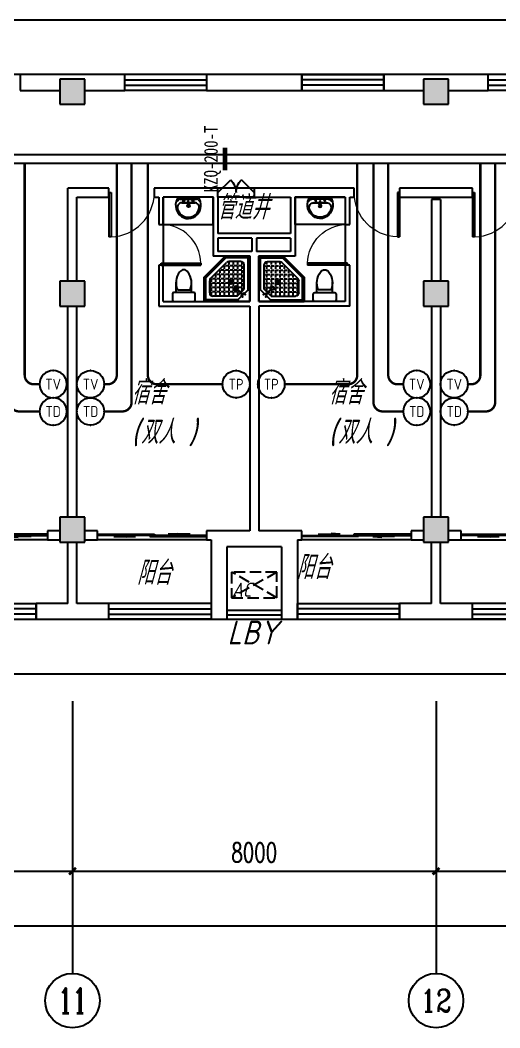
# Model space of a CAD drawing. Extents: x 0 to 2972856, y -1269770 to 0.
# Drawn here: x 2741506 to 2752059, y -960566 to -938366 of the extents above; entities that cross this region are included whole.
import ezdxf
from ezdxf.enums import TextEntityAlignment as Align

# ---------------------------------------------------------------- set-up
doc = ezdxf.new("R2010")
doc.units = 0
doc.header["$LTSCALE"] = 1000
doc.header["$PDSIZE"] = 50
doc.linetypes.add('DASH', pattern=[0.35, 0.25, -0.1])
for name, color, linetype in [('1-建筑底图', 8, 'Continuous'), ('AXIS_TEXT', 7, 'Continuous'), ('CABLETRAY_PDS', 4, 'Continuous'), ('EQUIP-通讯', 3, 'Continuous'), ('PUB_TEXT', 7, 'Continuous'), ('WIRE-综合布线', 4, 'Continuous'), ('抗震支吊架', 2, 'Continuous'), ('洁具', 251, 'Continuous'), ('空调外机', 251, 'Continuous')]:
    doc.layers.add(name, color=color, linetype=linetype)
doc.styles.add('_TCH_AXIS', font='COMPLEX', dxfattribs={"bigfont": 'GBCBIG'})
doc.styles.add('_TEL_ATTDEF', font='GBENOR', dxfattribs={"width": 0.8, "height": 3, "bigfont": 'GBCBIG'})
doc.styles.add('_TEL_DIM', font='SIMPLEX', dxfattribs={"width": 0.8, "height": 3.5, "bigfont": 'HZTXT'})
doc.styles.add('A_DIM_T3', font='SIMPLEX', dxfattribs={"width": 0.7, "bigfont": 'HZ'})
doc.styles.add('COMPLEX', font='COMPLEX')
doc.styles.add('kzcad', font='', dxfattribs={"width": 0.8})
doc.styles.get("Standard").update_dxf_attribs({"font": 'gbeitc.shx', "bigfont": 'gbcbig.shx'})
doc.styles.get('kzcad').set_extended_font_data('SimSun')
doc.linetypes.add('JIEDI', pattern='A,1.25,-0.25,0.25,-0.25,0.625,["/",Standard,S=0.6,R=0,X=0,Y=-0.3],0.625,-0.25,0.25,-0.25', length=4)
doc.dimstyles.new('_TCH_ARCH&&150', dxfattribs={"dimtxt": 420, "dimasz": 150, "dimexe": 375, "dimexo": 450, "dimgap": 202.5, "dimtad": 1, "dimdec": 0, "dimzin": 0, "dimdsep": 46, "dimtxsty": 'A_DIM_T3', "dimblk": 'ARCHTICK', "dimcen": 0.09, "dimclrt": 7, "dimazin": 2, "dimtfac": 1, "dimtdec": 0, "dimtix": 1, "dimtmove": 2, "dimatfit": 3, "dimfxl": 150, "dimtolj": 1, "dimtzin": 0, "dimarcsym": 0})

# ---------------------------------------------------------------- blocks, each defined once
blk = doc.blocks.new('$equip$00003204')
at = {"const_width": 0.05}
blk.add_lwpolyline([(0, 0.5, -1), (0, -0.5, -1), (0, 0.5, 0.021884)], format="xyb", dxfattribs=at)
blk.add_circle((0, 0), 0.5)
for p in [(0, 0.5), (-0.5, 0), (0.5, 0), (0, -0.5)]:
    blk.add_point(p)
at = {"color": 7, "style": '_TEL_ATTDEF'}
blk.add_attdef('$TEXT$', text='', height=0.4, dxfattribs=at).set_placement((0, 0), align=Align.MIDDLE_CENTER)
at = {"color": 7, "style": '_TEL_DIM', "flags": 1}
for tag in ['A', 'REMARK']:
    blk.add_attdef(tag, text='', height=0.00002, dxfattribs=at).set_placement((0, 0), align=Align.MIDDLE_CENTER)
blk = doc.blocks.new('$equip$00003209')
at = {"const_width": 0.05}
blk.add_lwpolyline([(0, 0.5, -1), (0, -0.5, -1), (0, 0.5, 0.021884)], format="xyb", dxfattribs=at)
blk.add_circle((0, 0), 0.5)
for p in [(0, 0.5), (-0.5, 0), (0.5, 0), (0, -0.5)]:
    blk.add_point(p)
at = {"color": 7, "style": '_TEL_ATTDEF'}
blk.add_attdef('$TEXT$', text='', height=0.4, dxfattribs=at).set_placement((0, 0), align=Align.MIDDLE_CENTER)
at = {"color": 7, "style": '_TEL_DIM', "flags": 1}
for tag in ['A', 'REMARK']:
    blk.add_attdef(tag, text='', height=0.00002, dxfattribs=at).set_placement((0, 0), align=Align.MIDDLE_CENTER)
blk = doc.blocks.new('$equip$00003208')
at = {"const_width": 0.05}
blk.add_lwpolyline([(0, 0.5, -1), (0, -0.5, -1), (0, 0.5, 0.021884)], format="xyb", dxfattribs=at)
blk.add_circle((0, 0), 0.5)
for p in [(0, 0.5), (-0.5, 0), (0.5, 0), (0, -0.5)]:
    blk.add_point(p)
at = {"color": 7, "style": '_TEL_ATTDEF'}
blk.add_attdef('$TEXT$', text='', height=0.4, dxfattribs=at).set_placement((0, 0), align=Align.MIDDLE_CENTER)
at = {"color": 7, "style": '_TEL_DIM', "flags": 1}
for tag in ['A', 'REMARK']:
    blk.add_attdef(tag, text='', height=0.00002, dxfattribs=at).set_placement((0, 0), align=Align.MIDDLE_CENTER)
blk = doc.blocks.new('1F平面-CAD导入_dwg_Drawing4_t3_dwg_$plan$00001613-474159-1F-927810-1F')
at = {"layer": '洁具'}
for p, q in [((-30, 250), (-170, 250)), ((-200, 170), (-430, 170)), ((-260, -140), (-260, 140)), ((-200, -170), (-200, -220)), ((-170, -250), (-30, -250))]:
    blk.add_line(p, q, dxfattribs=at)
for points in [[(-200, 220), (-200, 170), (-200, -170), (-430, -170)], [(0, -220), (0, 220)]]:
    blk.add_lwpolyline(points, dxfattribs=at)
for centre, radius, start, end in [((-170, 220), 30, 90, 180), ((-30, 220), 30, 0, 90), ((-590, 0), 110, 123.4509, 236.5491), ((-413, -227), 398, 67.4505, 126.6381), ((-413, 227), 398, 233.3619, 292.5495), ((-170, -220), 30, 180, 270), ((-30, -220), 30, 270, 0)]:
    blk.add_arc(centre, radius, start, end, dxfattribs=at)
blk = doc.blocks.new('$lvtry$00000169')
at = {"color": 0}
for p, q in [((259, -36), (259, 0)), ((259, -36), (36, -259)), ((276, -120), (120, -276)), ((144, -151), (291, -298)), ((151, -144), (298, -291)), ((183, -213), (205, -213)), ((220, -213), (243, -213)), ((259, -24), (976, -24)), ((259, -36), (964, -36)), ((270, -213), (270, -143)), ((270, -213), (340, -213)), ((276, -120), (808, -120)), ((366, -213), (366, -143)), ((366, -213), (436, -213)), ((462, -213), (462, -143)), ((462, -213), (532, -213)), ((558, -213), (558, -143)), ((558, -213), (628, -213)), ((655, -213), (655, -143)), ((655, -213), (725, -213)), ((751, -213), (751, -143)), ((751, -213), (821, -213)), ((847, -213), (847, -143)), ((847, -213), (880, -213)), ((880, -192), (880, -460)), ((964, -36), (976, -24)), ((964, -36), (964, -525)), ((976, -24), (976, -530)), ((36, -259), (0, -259)), ((24, -259), (24, -976)), ((36, -259), (36, -964)), ((120, -276), (120, -808)), ((120, -309), (147, -309)), ((120, -405), (147, -405)), ((173, -309), (173, -239)), ((173, -309), (243, -309)), ((173, -405), (173, -335)), ((173, -405), (243, -405)), ((173, -501), (173, -431)), ((270, -263), (270, -239)), ((270, -405), (270, -335)), ((270, -405), (340, -405)), ((270, -501), (270, -431)), ((334, -309), (340, -309)), ((366, -309), (366, -239)), ((366, -309), (436, -309)), ((366, -405), (366, -335)), ((366, -405), (379, -405)), ((366, -501), (366, -431)), ((462, -309), (462, -239)), ((462, -309), (532, -309)), ((462, -405), (462, -335)), ((462, -405), (532, -405)), ((462, -501), (462, -431)), ((558, -309), (558, -239)), ((558, -309), (628, -309)), ((558, -405), (558, -335)), ((558, -405), (628, -405)), ((558, -501), (558, -431)), ((655, -309), (655, -239)), ((655, -309), (725, -309)), ((655, -405), (655, -335)), ((655, -405), (725, -405)), ((655, -501), (655, -431)), ((751, -309), (751, -239)), ((751, -309), (821, -309)), ((751, -405), (751, -335)), ((751, -405), (821, -405)), ((751, -501), (751, -431)), ((847, -309), (847, -239)), ((847, -309), (880, -309)), ((847, -405), (847, -335)), ((847, -405), (880, -405)), ((847, -501), (847, -431)), ((120, -501), (147, -501)), ((120, -598), (147, -598)), ((173, -501), (243, -501)), ((173, -598), (173, -528)), ((173, -598), (243, -598)), ((173, -694), (173, -624)), ((270, -501), (340, -501)), ((270, -598), (270, -528)), ((270, -598), (340, -598)), ((270, -694), (270, -624)), ((366, -501), (436, -501)), ((366, -598), (366, -528)), ((366, -598), (436, -598)), ((366, -694), (366, -624)), ((462, -501), (532, -501)), ((462, -598), (462, -528)), ((462, -598), (532, -598)), ((462, -694), (462, -624)), ((859, -511), (511, -859)), ((964, -525), (525, -964)), ((976, -530), (530, -976)), ((558, -501), (628, -501)), ((558, -598), (558, -528)), ((558, -598), (628, -598)), ((558, -694), (558, -624)), ((655, -501), (725, -501)), ((655, -598), (655, -528)), ((655, -598), (725, -598)), ((655, -694), (655, -624)), ((751, -501), (821, -501)), ((751, -598), (751, -528)), ((751, -598), (773, -598)), ((847, -501), (867, -501)), ((964, -525), (976, -530)), ((120, -694), (147, -694)), ((120, -790), (147, -790)), ((173, -694), (243, -694)), ((173, -790), (173, -720)), ((173, -790), (243, -790)), ((173, -878), (173, -816)), ((192, -880), (460, -880)), ((270, -694), (340, -694)), ((270, -790), (270, -720)), ((270, -790), (340, -790)), ((270, -880), (270, -816)), ((366, -694), (436, -694)), ((366, -790), (366, -720)), ((366, -790), (436, -790)), ((366, -880), (366, -816)), ((462, -694), (532, -694)), ((462, -790), (462, -720)), ((462, -790), (532, -790)), ((462, -880), (462, -816)), ((558, -694), (628, -694)), ((558, -790), (558, -720)), ((558, -790), (580, -790)), ((655, -694), (676, -694)), ((36, -964), (24, -976)), ((24, -976), (530, -976)), ((36, -964), (525, -964)), ((525, -964), (530, -976))]:
    blk.add_line(p, q, dxfattribs=at)
blk.add_lwpolyline([(0, 0), (0, -1000), (540, -1000), (1000, -540), (1000, 0)], close=True)
for points in [[(0, 0), (0, -1000)], [(0, 0), (1000, 0)], [(1000, 0), (1000, -540)], [(136, -190), (148, -178), (132, -162), (121, -174)], [(190, -136), (178, -148), (162, -132), (174, -121)], [(1000, -540), (540, -1000)], [(0, -1000), (540, -1000)]]:
    blk.add_lwpolyline(points, close=True, dxfattribs=at)
for radius in [43.8, 31.1]:
    blk.add_circle((416, -428), radius, dxfattribs=at)
for centre, radius, start, end in [((808, -192), 72, 0, 90), ((296, -296), 40.6, 142.583, 128.4197), ((296, -296), 28.6, 145.828, 125.6599), ((808, -460), 72, 315, 0), ((192, -808), 72, 180, 270), ((460, -808), 72, 270, 315)]:
    blk.add_arc(centre, radius, start, end, dxfattribs=at)
for p in [(103, -156, 0), (156, -102, 0), (416, -428, 0)]:
    blk.add_point(p, dxfattribs=at)
blk = doc.blocks.new('$lvtry$00000178')
at = {"color": 0}
for p, q in [((-238, 0), (238, 0)), ((-214, -36), (-272, -91)), ((-180, -23), (180, -23)), ((-142, -105), (140, -105)), ((140, -105), (-142, -105)), ((216, -37), (268, -91))]:
    blk.add_line(p, q, dxfattribs=at)
blk.add_lwpolyline([(-104, -430, 0.224698), (110, -425, 0.348046), (269, -79), (239, 0), (-241, 0), (-271, -79, 0.356844)], format="xyb", close=True, dxfattribs=at)
for centre, radius in [((-100, -65), 16.3), ((1, -172), 31.6), ((100, -65), 16.3)]:
    blk.add_circle(centre, radius, dxfattribs=at)
at = {"color": 0, "lineweight": 13}
blk.add_circle((1, -172), 23, dxfattribs=at)
at = {"color": 0}
for centre, radius, start, end in [((-142, -205), 100, 90, 190.5602), ((-180, -73), 50, 90, 133.181), ((140, -205), 100, 349.4398, 90), ((180, -73), 50, 44.5607, 90), ((-1, -179), 243, 190.5602, 349.4398)]:
    blk.add_arc(centre, radius, start, end, dxfattribs=at)
for p in [(0, -65), (1, -172)]:
    blk.add_point(p, dxfattribs=at)
blk = doc.blocks.new('A$C70365C93')
at = {"layer": '洁具'}
blk.add_lwpolyline([(-1900, 2300), (-1900, 1700), (-800, 1700), (-800, 2300)], close=True, dxfattribs=at)
blk.add_blockref('$lvtry$00000178', (-1350, 2280), dxfattribs=at)
at = {"layer": '洁具', "rotation": 180}
blk.add_blockref('$lvtry$00000169', (0, 0), dxfattribs=at)
at = {"layer": '洁具', "extrusion": (0, 0, -1), "xscale": -1, "zscale": -1, "rotation": 90}
blk.add_blockref('1F平面-CAD导入_dwg_Drawing4_t3_dwg_$plan$00001613-474159-1F-927810-1F', (1450, 0), dxfattribs=at)
blk = doc.blocks.new('A$Cf5a72a1b')
at = {"layer": '空调外机', "linetype": 'DASH'}
for p, q in [((1000, 563), (0, 0)), ((1000, 0), (0, 563))]:
    blk.add_line(p, q, dxfattribs=at)
blk.add_lwpolyline([(1000, 563), (0, 563), (0, 0), (1000, 0)], close=True, dxfattribs=at)
at = {"layer": 'PUB_TEXT'}
blk.add_text('AC', height=315, dxfattribs=at).set_placement((5, 18))
blk = doc.blocks.new('_ArchTick')
at = {"color": 0, "linetype": 'ByBlock', "const_width": 0.4}
blk.add_lwpolyline([(-0.5, -0.5), (0.5, 0.5)], dxfattribs=at)
blk = doc.blocks.new('*D110')
at = {"layer": '1-建筑底图', "color": 0, "lineweight": -2, "transparency": 16777216}
for p, q in [((2060077, -810176), (2060077, -815051)), ((2167277, -810176), (2167277, -815051)), ((2060077, -814676), (2167277, -814676))]:
    blk.add_line(p, q, dxfattribs=at)
at = {"layer": 'Defpoints', "color": 0, "transparency": 16777216}
for p in [(2060077, -809726), (2167277, -809726), (2167277, -814676)]:
    blk.add_point(p, dxfattribs=at)
at = {"layer": '1-建筑底图', "color": 0, "lineweight": -2, "transparency": 16777216, "xscale": 150, "yscale": 150, "zscale": 150, "rotation": 180}
blk.add_blockref('_ArchTick', (2060077, -814676), dxfattribs=at)
at = {"layer": '1-建筑底图', "color": 0, "lineweight": -2, "transparency": 16777216, "xscale": 150, "yscale": 150, "zscale": 150}
blk.add_blockref('_ArchTick', (2167277, -814676), dxfattribs=at)
at = {"layer": '1-建筑底图', "color": 7, "transparency": 16777216, "insert": (2113677, -814264), "char_height": 420, "attachment_point": 5, "style": 'A_DIM_T3'}
blk.add_mtext('\\A1;107200', dxfattribs=at)
blk = doc.blocks.new('*D121')
at = {"layer": '1-建筑底图', "color": 0, "lineweight": -2, "transparency": 16777216}
for p, q in [((2119877, -810176), (2119877, -813851)), ((2127877, -810176), (2127877, -813851)), ((2119877, -813476), (2127877, -813476))]:
    blk.add_line(p, q, dxfattribs=at)
at = {"layer": 'Defpoints', "color": 0, "transparency": 16777216}
for p in [(2119877, -809726), (2127877, -809726), (2127877, -813476)]:
    blk.add_point(p, dxfattribs=at)
at = {"layer": '1-建筑底图', "color": 0, "lineweight": -2, "transparency": 16777216, "xscale": 150, "yscale": 150, "zscale": 150, "rotation": 180}
blk.add_blockref('_ArchTick', (2119877, -813476), dxfattribs=at)
at = {"layer": '1-建筑底图', "color": 0, "lineweight": -2, "transparency": 16777216, "xscale": 150, "yscale": 150, "zscale": 150}
blk.add_blockref('_ArchTick', (2127877, -813476), dxfattribs=at)
at = {"layer": '1-建筑底图', "color": 7, "transparency": 16777216, "insert": (2123877, -813064), "char_height": 420, "attachment_point": 5, "style": 'A_DIM_T3'}
blk.add_mtext('\\A1;8000', dxfattribs=at)
blk = doc.blocks.new('*D122')
at = {"layer": '1-建筑底图', "color": 0, "lineweight": -2, "transparency": 16777216}
for p, q in [((2127877, -810176), (2127877, -813851)), ((2135877, -810176), (2135877, -813851)), ((2127877, -813476), (2135877, -813476))]:
    blk.add_line(p, q, dxfattribs=at)
at = {"layer": 'Defpoints', "color": 0, "transparency": 16777216}
for p in [(2127877, -809726), (2135877, -809726), (2135877, -813476)]:
    blk.add_point(p, dxfattribs=at)
at = {"layer": '1-建筑底图', "color": 0, "lineweight": -2, "transparency": 16777216, "xscale": 150, "yscale": 150, "zscale": 150, "rotation": 180}
blk.add_blockref('_ArchTick', (2127877, -813476), dxfattribs=at)
at = {"layer": '1-建筑底图', "color": 0, "lineweight": -2, "transparency": 16777216, "xscale": 150, "yscale": 150, "zscale": 150}
blk.add_blockref('_ArchTick', (2135877, -813476), dxfattribs=at)
at = {"layer": '1-建筑底图', "color": 7, "transparency": 16777216, "insert": (2131877, -813064), "char_height": 420, "attachment_point": 5, "style": 'A_DIM_T3'}
blk.add_mtext('\\A1;8000', dxfattribs=at)
blk = doc.blocks.new('*D123')
at = {"layer": '1-建筑底图', "color": 0, "lineweight": -2, "transparency": 16777216}
for p, q in [((2135877, -810176), (2135877, -813851)), ((2143877, -810176), (2143877, -813851)), ((2135877, -813476), (2143877, -813476))]:
    blk.add_line(p, q, dxfattribs=at)
at = {"layer": 'Defpoints', "color": 0, "transparency": 16777216}
for p in [(2135877, -809726), (2143877, -809726), (2143877, -813476)]:
    blk.add_point(p, dxfattribs=at)
at = {"layer": '1-建筑底图', "color": 0, "lineweight": -2, "transparency": 16777216, "xscale": 150, "yscale": 150, "zscale": 150, "rotation": 180}
blk.add_blockref('_ArchTick', (2135877, -813476), dxfattribs=at)
at = {"layer": '1-建筑底图', "color": 0, "lineweight": -2, "transparency": 16777216, "xscale": 150, "yscale": 150, "zscale": 150}
blk.add_blockref('_ArchTick', (2143877, -813476), dxfattribs=at)
at = {"layer": '1-建筑底图', "color": 7, "transparency": 16777216, "insert": (2139877, -813064), "char_height": 420, "attachment_point": 5, "style": 'A_DIM_T3'}
blk.add_mtext('\\A1;8000', dxfattribs=at)
blk = doc.blocks.new('$WINLIB2D$00000001')
at = {"color": 0}
for points in [[(-0.5, 0.5), (-0.5, -0.5)], [(-0.5, 0.5), (0.5, 0.5)], [(0.5, -0.5), (0.5, 0.5)], [(0.5, 0.1667), (-0.5, 0.1667)], [(0.5, -0.1667), (-0.5, -0.1667)], [(-0.5, -0.5), (0.5, -0.5)]]:
    blk.add_lwpolyline(points, dxfattribs=at)
blk = doc.blocks.new('_AXISO')
blk.add_circle((0, 0), 0.5)
at = {"layer": 'AXIS_TEXT', "style": 'COMPLEX', "width": 1.041667}
blk.add_attdef('A', text='', height=0.56, dxfattribs=at).set_placement((-0.25, -0.28), (0.25, -0.28), align=Align.FIT)
blk = doc.blocks.new('$DorLib2D$00000116')
at = {"color": 0}
for p, q in [((-0.5, 0), (-0.146, 0.354)), ((0.5, 0), (0.146, 0.354))]:
    blk.add_line(p, q, dxfattribs=at)
for centre, start, end in [((-0.5, 0), 0, 45), ((0.5, 0), 135, 180)]:
    blk.add_arc(centre, 0.5, start, end, dxfattribs=at)
blk = doc.blocks.new('$DorLib2D$00000001')
for p, q in [((0.45, 0.975), (0.5, 0.975)), ((0.45, 0), (0.45, 0.975)), ((0.5, 0), (0.5, 0.975)), ((0.5, 0), (0.45, 0))]:
    blk.add_line(p, q)
at = {"lineweight": 13}
blk.add_arc((0.475, 0), 0.975, 91.4693, 180, dxfattribs=at)
blk = doc.blocks.new('$DorLib2D$00000131')
at = {"color": 0, "linetype": 'Continuous'}
for p, q in [((0.15, 0.125), (0.2319, 0.1973)), ((0.2319, 0.1973), (0.2319, 0.125)), ((-0.5, 0.125), (-0.5, 0)), ((0.0192, 0.125), (-0.5, 0.125)), ((0.0192, 0), (0.0192, 0.125)), ((0.35, 0.125), (0.15, 0.125)), ((-0.5, 0), (0.0192, 0)), ((-0.024, 0), (0.5, 0)), ((-0.024, -0.125), (-0.024, 0)), ((0.5, 0), (0.5, -0.125)), ((-0.35, -0.125), (-0.15, -0.125)), ((-0.2319, -0.1973), (-0.2319, -0.125)), ((-0.15, -0.125), (-0.2319, -0.1973)), ((0.5, -0.125), (-0.024, -0.125))]:
    blk.add_line(p, q, dxfattribs=at)
blk = doc.blocks.new('1-1层建筑底图')
at = {"layer": '1-建筑底图'}
for points in [[(2128151.6, -796026.3), (2127601.6, -796026.3), (2127601.6, -796576.3), (2128151.6, -796576.3)], [(2136151.6, -796026.3), (2135601.6, -796026.3), (2135601.6, -796576.3), (2136151.6, -796576.3)], [(2128151.6, -800476.3), (2127601.6, -800476.3), (2127601.6, -801026.3), (2128151.6, -801026.3)], [(2136151.6, -800476.3), (2135601.6, -800476.3), (2135601.6, -801026.3), (2136151.6, -801026.3)], [(2128151.6, -805676.3), (2127601.6, -805676.3), (2127601.6, -806226.3), (2128151.6, -806226.3)], [(2136151.6, -805676.3), (2135601.6, -805676.3), (2135601.6, -806226.3), (2136151.6, -806226.3)]]:
    blk.add_hatch(color=256, dxfattribs=at).paths.add_polyline_path(points)
for p, q in [((2152126.6, -794726.3), (2078576.6, -794726.3)), ((2127876.6, -795926.3), (2126726.6, -795926.3)), ((2126726.6, -795926.3), (2126726.6, -796276.3)), ((2128151.6, -796026.3), (2127601.6, -796026.3)), ((2127601.6, -796026.3), (2127601.6, -796576.3)), ((2129026.6, -795926.3), (2127876.6, -795926.3)), ((2128151.6, -796576.3), (2128151.6, -796026.3)), ((2129026.6, -796276.3), (2129026.6, -795926.3)), ((2132926.6, -795926.3), (2130826.6, -795926.3)), ((2130826.6, -795926.3), (2130826.6, -796276.3)), ((2132926.6, -796276.3), (2132926.6, -795926.3)), ((2135876.6, -795926.3), (2134726.6, -795926.3)), ((2134726.6, -795926.3), (2134726.6, -796276.3)), ((2136151.6, -796026.3), (2135601.6, -796026.3)), ((2135601.6, -796026.3), (2135601.6, -796576.3)), ((2137026.6, -795926.3), (2135876.6, -795926.3)), ((2136151.6, -796576.3), (2136151.6, -796026.3)), ((2137026.6, -796276.3), (2137026.6, -795926.3)), ((2126726.6, -796276.3), (2127601.6, -796276.3)), ((2128151.6, -796276.3), (2129026.6, -796276.3)), ((2130826.6, -796276.3), (2132926.6, -796276.3)), ((2134726.6, -796276.3), (2135601.6, -796276.3)), ((2136151.6, -796276.3), (2137026.6, -796276.3)), ((2127601.6, -796576.3), (2128151.6, -796576.3)), ((2135601.6, -796576.3), (2136151.6, -796576.3)), ((2127776.6, -800476.3), (2127776.6, -798426.3)), ((2128676.6, -798426.3), (2127776.6, -798426.3)), ((2128676.6, -798626.3), (2128676.6, -798426.3)), ((2129776.6, -798426.3), (2129676.6, -798426.3)), ((2129676.6, -798426.3), (2129676.6, -798626.3)), ((2130976.6, -798426.3), (2129776.6, -798426.3)), ((2131076.6, -798426.3), (2130976.6, -798426.3)), ((2131076.6, -798626.3), (2131076.6, -798426.3)), ((2131876.6, -798426.3), (2131076.6, -798426.3)), ((2132776.6, -798426.3), (2131876.6, -798426.3)), ((2131876.6, -798426.3), (2131876.6, -798626.3)), ((2133976.6, -798426.3), (2132776.6, -798426.3)), ((2134076.6, -798426.3), (2133976.6, -798426.3)), ((2134076.6, -798626.3), (2134076.6, -798426.3)), ((2136676.6, -798426.3), (2135076.6, -798426.3)), ((2135076.6, -798426.3), (2135076.6, -798626.3)), ((2136676.6, -798626.3), (2136676.6, -798426.3)), ((2127976.6, -800476.3), (2127976.6, -798626.3)), ((2127976.6, -798626.3), (2128676.6, -798626.3)), ((2129676.6, -798626.3), (2129776.6, -798626.3)), ((2129776.6, -798626.3), (2129776.6, -799226.3)), ((2130976.6, -798626.3), (2129876.6, -798626.3)), ((2129876.6, -799226.3), (2129876.6, -798626.3)), ((2130976.6, -798626.3), (2130976.6, -799426.3)), ((2131876.6, -798626.3), (2131076.6, -798626.3)), ((2131076.6, -798626.3), (2131076.6, -799426.3)), ((2131876.6, -798626.3), (2132676.6, -798626.3)), ((2132676.6, -798626.3), (2132676.6, -799426.3)), ((2133876.6, -798626.3), (2132776.6, -798626.3)), ((2132776.6, -798626.3), (2132776.6, -799426.3)), ((2133876.6, -798626.3), (2133876.6, -799226.3)), ((2133976.6, -799226.3), (2133976.6, -798626.3)), ((2133976.6, -798626.3), (2134076.6, -798626.3)), ((2135076.6, -798626.3), (2136676.6, -798626.3)), ((2135776.6, -798676.3), (2135776.6, -800476.3)), ((2135976.6, -798676.3), (2135776.6, -798676.3)), ((2135976.6, -798676.3), (2135976.6, -800476.3)), ((2129776.6, -799226.3), (2129876.6, -799226.3)), ((2129876.6, -799226.3), (2129876.6, -800126.3)), ((2133876.6, -799226.3), (2133876.6, -800126.3)), ((2133876.6, -799226.3), (2133976.6, -799226.3)), ((2130976.6, -799426.3), (2130976.6, -799926.3)), ((2131876.6, -799426.3), (2131076.6, -799426.3)), ((2131826.6, -799526.3), (2131076.6, -799526.3)), ((2131076.6, -799526.3), (2131076.6, -799826.3)), ((2131826.6, -799526.3), (2131826.6, -799826.3)), ((2132676.6, -799426.3), (2131876.6, -799426.3)), ((2132676.6, -799526.3), (2131926.6, -799526.3)), ((2131926.6, -799526.3), (2131926.6, -799826.3)), ((2132676.6, -799526.3), (2132676.6, -799826.3)), ((2132776.6, -799426.3), (2132776.6, -799926.3)), ((2131826.6, -799826.3), (2131076.6, -799826.3)), ((2132676.6, -799826.3), (2131926.6, -799826.3)), ((2131776.6, -799926.3), (2130976.6, -799926.3)), ((2131776.6, -799926.3), (2131776.6, -800926.3)), ((2131976.6, -799926.3), (2131976.6, -800926.3)), ((2132776.6, -799926.3), (2131976.6, -799926.3)), ((2129876.6, -800126.3), (2129776.6, -800126.3)), ((2129776.6, -800126.3), (2129776.6, -801026.3)), ((2129876.6, -800926.3), (2129876.6, -800126.3)), ((2133976.6, -800126.3), (2133876.6, -800126.3)), ((2133876.6, -800126.3), (2133876.6, -800926.3)), ((2133976.6, -801026.3), (2133976.6, -800126.3)), ((2128151.6, -800476.3), (2127601.6, -800476.3)), ((2127601.6, -800476.3), (2127601.6, -801026.3)), ((2128151.6, -801026.3), (2128151.6, -800476.3)), ((2136151.6, -800476.3), (2135601.6, -800476.3)), ((2135601.6, -800476.3), (2135601.6, -801026.3)), ((2136151.6, -801026.3), (2136151.6, -800476.3)), ((2129876.6, -800926.3), (2131776.6, -800926.3)), ((2133876.6, -800926.3), (2131976.6, -800926.3)), ((2127601.6, -801026.3), (2128151.6, -801026.3)), ((2127776.6, -805676.3), (2127776.6, -801026.3)), ((2127976.6, -805676.3), (2127976.6, -801026.3)), ((2129776.6, -801026.3), (2131776.6, -801026.3)), ((2131776.6, -801026.3), (2131776.6, -805976.3)), ((2133976.6, -801026.3), (2131976.6, -801026.3)), ((2131976.6, -801026.3), (2131976.6, -805976.3)), ((2135601.6, -801026.3), (2136151.6, -801026.3)), ((2135776.6, -801026.3), (2135776.6, -805676.3)), ((2135976.6, -801026.3), (2135976.6, -805676.3)), ((2128151.6, -805676.3), (2127601.6, -805676.3)), ((2127601.6, -805676.3), (2127601.6, -806226.3)), ((2128151.6, -806226.3), (2128151.6, -805676.3)), ((2136151.6, -805676.3), (2135601.6, -805676.3)), ((2135601.6, -805676.3), (2135601.6, -806226.3)), ((2136151.6, -806226.3), (2136151.6, -805676.3)), ((2127601.6, -805976.3), (2127326.6, -805976.3)), ((2127326.6, -805976.3), (2127326.6, -806176.3)), ((2128426.6, -805976.3), (2128151.6, -805976.3)), ((2128426.6, -806176.3), (2128426.6, -805976.3)), ((2131176.6, -805976.3), (2130826.6, -805976.3)), ((2130826.6, -805976.3), (2130826.6, -806176.3)), ((2131776.6, -805976.3), (2131176.6, -805976.3)), ((2132576.6, -805976.3), (2131976.6, -805976.3)), ((2132926.6, -805976.3), (2132576.6, -805976.3)), ((2132926.6, -806176.3), (2132926.6, -805976.3)), ((2135601.6, -805976.3), (2135326.6, -805976.3)), ((2135326.6, -805976.3), (2135326.6, -806176.3)), ((2136426.6, -805976.3), (2136151.6, -805976.3)), ((2136426.6, -806176.3), (2136426.6, -805976.3)), ((2127326.6, -806176.3), (2124926.6, -806176.3)), ((2127326.6, -806176.3), (2127601.6, -806176.3)), ((2127601.6, -806226.3), (2128151.6, -806226.3)), ((2127776.6, -807576.3), (2127776.6, -806226.3)), ((2127976.6, -807576.3), (2127976.6, -806226.3)), ((2128151.6, -806176.3), (2128426.6, -806176.3)), ((2130826.6, -806176.3), (2128426.6, -806176.3)), ((2130826.6, -806176.3), (2130926.6, -806176.3)), ((2130926.6, -806176.3), (2130926.6, -807576.3)), ((2132826.6, -806176.3), (2132826.6, -807576.3)), ((2132826.6, -806176.3), (2132926.6, -806176.3)), ((2135326.6, -806176.3), (2132926.6, -806176.3)), ((2135326.6, -806176.3), (2135601.6, -806176.3)), ((2135601.6, -806226.3), (2136151.6, -806226.3)), ((2135776.6, -807576.3), (2135776.6, -806226.3)), ((2135976.6, -807576.3), (2135976.6, -806226.3)), ((2136151.6, -806176.3), (2136426.6, -806176.3)), ((2136426.6, -806176.3), (2138826.6, -806176.3)), ((2131276.6, -806326.3), (2131276.6, -807926.3)), ((2131876.6, -806326.3), (2131276.6, -806326.3)), ((2132476.6, -806326.3), (2131876.6, -806326.3)), ((2132476.6, -806326.3), (2132476.6, -807926.3)), ((2127776.6, -807576.3), (2127076.6, -807576.3)), ((2127076.6, -807576.3), (2127076.6, -807926.3)), ((2128676.6, -807576.3), (2127976.6, -807576.3)), ((2128676.6, -807926.3), (2128676.6, -807576.3)), ((2130926.6, -807576.3), (2130926.6, -807926.3)), ((2132826.6, -807926.3), (2132826.6, -807576.3)), ((2135776.6, -807576.3), (2135076.6, -807576.3)), ((2135076.6, -807576.3), (2135076.6, -807926.3)), ((2136676.6, -807576.3), (2135976.6, -807576.3)), ((2136676.6, -807926.3), (2136676.6, -807576.3)), ((2127076.6, -807926.3), (2127876.6, -807926.3)), ((2127876.6, -807926.3), (2128676.6, -807926.3)), ((2130926.6, -807926.3), (2131276.6, -807926.3)), ((2132476.6, -807926.3), (2132826.6, -807926.3)), ((2135076.6, -807926.3), (2135876.6, -807926.3)), ((2135876.6, -807926.3), (2136676.6, -807926.3)), ((2124776.6, -809126.3), (2151519.2, -809126.3)), ((2127876.6, -809726.3), (2127876.6, -815726.3)), ((2135876.6, -809726.3), (2135876.6, -815726.3))]:
    blk.add_line(p, q, dxfattribs=at)
for points in [[(2152126.6, -795926.3), (2078576.6, -795926.3)], [(2131276.6, -807726.3), (2132476.6, -807726.3)], [(2131276.6, -807826.3), (2132476.6, -807826.3)], [(2124776.6, -807926.3), (2151076.6, -807926.3)]]:
    blk.add_lwpolyline(points, dxfattribs=at)
for name, p, xscale, yscale, zscale in [('$WINLIB2D$00000001', (2129926.6, -796101.3), -1800, 350, -1800), ('$WINLIB2D$00000001', (2133826.6, -796101.3), 1800, 350, 1800), ('$WINLIB2D$00000001', (2137926.6, -796101.3), -1800, 350, -1800), ('$DorLib2D$00000001', (2129176.6, -798526.3), -1000, -1000, -1000), ('$DorLib2D$00000001', (2134576.6, -798526.3), 1000, -1000, 1000), ('$DorLib2D$00000001', (2137176.6, -798526.3), -1000, -1000, -1000), ('$DorLib2D$00000131', (2137626.6, -806076.3), -2400, -200, -2400), ('$WINLIB2D$00000001', (2133951.6, -807751.3), 2249.999999993481, 350, 2249.999999993481)]:
    blk.add_blockref(name, p, dxfattribs=dict(at, xscale=xscale, yscale=yscale, zscale=zscale))
for name, p, xscale, yscale, zscale, rotation in [('$DorLib2D$00000116', (2131476.6, -798526.3), 800, -800, 200, 179.9999999994664), ('$DorLib2D$00000001', (2129826.6, -799676.3), 900, 900, 900, 269.9999999994664), ('$DorLib2D$00000001', (2133926.6, -799676.3), 900, -900, 900, 269.9999999994664), ('$DorLib2D$00000131', (2126126.6, -806076.3), -2400, 200, -2400, 180), ('$DorLib2D$00000131', (2129626.6, -806076.3), 2400, 200, 2400, 180), ('$DorLib2D$00000131', (2134126.6, -806076.3), -2400, 200, -2400, 180), ('$WINLIB2D$00000001', (2125951.6, -807751.3), -2249.999999993481, -350, -2249.999999993481, 180), ('$WINLIB2D$00000001', (2129801.6, -807751.3), 2249.999999993481, -350, 2249.999999993481, 180), ('$WINLIB2D$00000001', (2137801.6, -807751.3), 2249.999999993481, -350, 2249.999999993481, 180)]:
    blk.add_blockref(name, p, dxfattribs=dict(at, xscale=xscale, yscale=yscale, zscale=zscale, rotation=rotation))
for name, p in [('A$C70365C93', (2131776.6, -800926.3)), ('A$Cf5a72a1b', (2131377.1, -807449.8))]:
    blk.add_blockref(name, p, dxfattribs=at)
at = {"layer": '1-建筑底图', "xscale": -1}
blk.add_blockref('A$C70365C93', (2131976.6, -800926.3), dxfattribs=at)
at = {"layer": '1-建筑底图'}
ref = blk.add_blockref('_AXISO', (2127876.6, -816326.3), dxfattribs=dict(at, xscale=1200, yscale=1200, zscale=1200))
ref.add_attrib('A', '11', dxfattribs={"layer": 'AXIS_TEXT', "height": 553.14, "style": '_TCH_AXIS'}).set_placement((2127560.5, -816602.9), (2128192.7, -816602.9), align=Align.FIT)
ref = blk.add_blockref('_AXISO', (2135876.6, -816326.3), dxfattribs=dict(at, xscale=1200, yscale=1200, zscale=1200))
ref.add_attrib('A', '12', dxfattribs={"layer": 'AXIS_TEXT', "height": 492.67, "style": '_TCH_AXIS'}).set_placement((2135536.4, -816572.6), (2136216.8, -816572.6), align=Align.FIT)
for s, p in [('管道井', (2131061.9, -799113.3)), ('宿舍', (2129171.7, -803190.1)), ('宿舍', (2133511.2, -803190.1)), ('(', (2129171.7, -804062.2)), ('双人', (2129381.7, -804062.2)), (')', (2130431.7, -804062.2)), ('(', (2133511.2, -804062.2)), ('双人', (2133721.2, -804062.2)), (')', (2134771.2, -804062.2)), ('阳台', (2132803.1, -807042.2)), ('阳台', (2129291.4, -807164.4)), ('LBY', (2131284, -808479.6))]:
    blk.add_text(s, height=525, dxfattribs=at).set_placement(p)
for p1, p2, distance, picture, middle in [((2060076.6, -809726.3), (2167276.6, -809726.3), -4950, '*D110', (2113676.6, -814263.8)), ((2119876.6, -809726.3), (2127876.6, -809726.3), -3750, '*D121', (2123876.6, -813063.8)), ((2127876.6, -809726.3), (2135876.6, -809726.3), -3750, '*D122', (2131876.6, -813063.8)), ((2135876.6, -809726.3), (2143876.6, -809726.3), -3750, '*D123', (2139876.6, -813063.8))]:
    dim = blk.add_aligned_dim(p1=p1, p2=p2, distance=distance, dimstyle='_TCH_ARCH&&150', dxfattribs=at)
    dim.commit()
    dim.dimension.update_dxf_attribs({"geometry": picture, "text_midpoint": middle})

msp = doc.modelspace()

# ---------------------------------------------------------------- linework, layer by layer
at = {"layer": 'CABLETRAY_PDS', "linetype": 'ByBlock'}
for p, q in [((2685356, -941323), (2763856, -941323)), ((2763856, -941523), (2685356, -941523))]:
    msp.add_line(p, q, dxfattribs=at)
at = {"layer": 'WIRE-综合布线', "linetype": 'Continuous', "const_width": 52.5}
for points in [[(2741931, -946985), (2741479, -946985, -0.414214), (2741279, -946785), (2741279, -941523)], [(2741931, -946387), (2741805, -946387, -0.414214), (2741605, -946187), (2741605, -941523)], [(2743356, -946985), (2743757, -946985, 0.414214), (2743957, -946785), (2743957, -941523)], [(2743356, -946387), (2743431, -946387, 0.414214), (2743631, -946187), (2743631, -941523)], [(2744315, -941523), (2744315, -946187, 0.414214), (2744515, -946387), (2745956, -946387)], [(2748922, -941523), (2748922, -946187, -0.414214), (2748722, -946387), (2747332, -946387)], [(2749931, -946985), (2749479, -946985, -0.414214), (2749279, -946785), (2749279, -941523)], [(2749931, -946387), (2749805, -946387, -0.414214), (2749605, -946187), (2749605, -941523)], [(2751356, -946985), (2751757, -946985, 0.414214), (2751957, -946785), (2751957, -941523)], [(2751356, -946387), (2751431, -946387, 0.414214), (2751631, -946187), (2751631, -941523)]]:
    msp.add_lwpolyline(points, format="xyb", dxfattribs=at)
at = {"layer": '抗震支吊架', "color": 2, "const_width": 100}
msp.add_lwpolyline([(2746011, -941673), (2746011, -941173)], dxfattribs=at)

# ---------------------------------------------------------------- block references
at = {"layer": '1-建筑底图', "linetype": 'ByBlock'}
msp.add_blockref('1-1层建筑底图', (614779, -143639), dxfattribs=at)
at = {"layer": 'EQUIP-通讯', "linetype": 'JIEDI'}
ref = msp.add_blockref('$equip$00003204', (2742231, -946387), dxfattribs=dict(at, xscale=-600, yscale=600, zscale=600))
ref.add_attrib('$TEXT$', 'TV', dxfattribs={"layer": '0', "color": 7, "height": 240, "style": '_TEL_ATTDEF'}).set_placement((2742231, -946387), align=Align.MIDDLE_CENTER)
at = {"layer": 'EQUIP-通讯', "linetype": 'JIEDI', "xscale": 600, "yscale": 600, "zscale": 600}
for name, p, values in [('$equip$00003204', (2743056, -946387), {'$TEXT$': 'TV'}), ('$equip$00003208', (2746256, -946387), {'$TEXT$': 'TP'}), ('$equip$00003204', (2751056, -946387), {'$TEXT$': 'TV'}), ('$equip$00003209', (2743056, -946987), {'$TEXT$': 'TD'}), ('$equip$00003209', (2751056, -946987), {'$TEXT$': 'TD'})]:
    msp.add_blockref(name, p, dxfattribs=at).add_auto_attribs(values)
at = {"layer": 'EQUIP-通讯', "linetype": 'JIEDI'}
ref = msp.add_blockref('$equip$00003208', (2747032, -946387), dxfattribs=dict(at, xscale=-600, yscale=600, zscale=600))
ref.add_attrib('$TEXT$', 'TP', dxfattribs={"layer": '0', "color": 7, "height": 240, "style": '_TEL_ATTDEF'}).set_placement((2747032, -946387), align=Align.MIDDLE_CENTER)
ref = msp.add_blockref('$equip$00003204', (2750231, -946387), dxfattribs=dict(at, xscale=-600, yscale=600, zscale=600))
ref.add_attrib('$TEXT$', 'TV', dxfattribs={"layer": '0', "color": 7, "height": 240, "style": '_TEL_ATTDEF'}).set_placement((2750231, -946387), align=Align.MIDDLE_CENTER)
ref = msp.add_blockref('$equip$00003209', (2742231, -946987), dxfattribs=dict(at, xscale=-600, yscale=600, zscale=600))
ref.add_attrib('$TEXT$', 'TD', dxfattribs={"layer": '0', "color": 7, "height": 240, "style": '_TEL_ATTDEF'}).set_placement((2742231, -946987), align=Align.MIDDLE_CENTER)
ref = msp.add_blockref('$equip$00003209', (2750231, -946987), dxfattribs=dict(at, xscale=-600, yscale=600, zscale=600))
ref.add_attrib('$TEXT$', 'TD', dxfattribs={"layer": '0', "color": 7, "height": 240, "style": '_TEL_ATTDEF'}).set_placement((2750231, -946987), align=Align.MIDDLE_CENTER)

# ---------------------------------------------------------------- texts
at = {"layer": '抗震支吊架', "color": 2, "style": 'kzcad', "width": 0.8}
msp.add_text('KZQ-200-T', height=300, rotation=89.8854, dxfattribs=at).set_placement((2745851, -941423), align=Align.CENTER)

doc.saveas('drawing.dxf')
